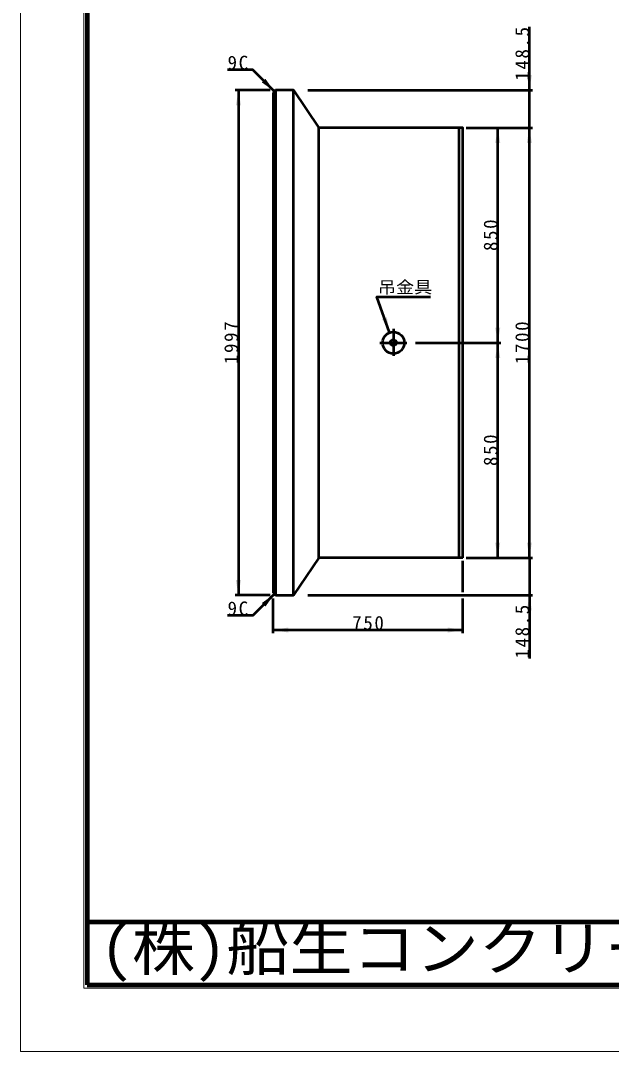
# Model space of a CAD drawing. Units: millimetres, scale not verified, with parts at other scales. Extents: x -2102 to 2102, y -1485 to 1485.
# Drawn here: x -2102 to -1169, y -1485 to 145 of the extents above; entities that cross this region are included whole.
import ezdxf
from ezdxf.enums import TextEntityAlignment as Align

# ---------------------------------------------------------------- set-up
doc = ezdxf.new("R2010")
doc.units = ezdxf.units.MM
doc.header["$LTSCALE"] = 5
doc.linetypes.add('LONG_DASHED_DOTTED', pattern=[15.25, 12, -1.5, 0.25, -1.5])
doc.layers.add('0-0_V-nasSTD', color=7, linetype='Continuous', lineweight=50)
doc.layers.add('0-1_0', color=7, linetype='Continuous', lineweight=100)
doc.styles.add('ＭＳ ゴシック', font='')
doc.styles.get('ＭＳ ゴシック').set_extended_font_data('MS Gothic')

msp = doc.modelspace()

# ---------------------------------------------------------------- linework, layer by layer
at = {"layer": '0-0_V-nasSTD', "lineweight": 100}
for p, q in [((-1997.5, 1380), (-1997.5, -1380)), ((-1997.5, -1380), (1997.5, -1380))]:
    msp.add_line(p, q, dxfattribs=at)
at = {"layer": '0-0_V-nasSTD'}
for p, q in [((-1298.221, 35.145), (-1298.221, 135.145)), ((-1708.221, 35.145), (-1763.221, 35.145)), ((-1758.221, 35.145), (-1758.221, -763.655)), ((-1699.621, 35.145), (-1703.221, 31.545)), ((-1699.621, 35.145), (-1699.621, -763.655)), ((-1671.221, 35.145), (-1631.221, -24.255)), ((-1648.221, 35.145), (-1293.221, 35.145)), ((-1298.221, -24.255), (-1298.221, 35.145)), ((-1703.221, 31.545), (-1703.221, -760.055)), ((-1409.221, -704.255), (-1409.221, -24.255)), ((-1398.221, -24.255), (-1293.221, -24.255)), ((-1348.221, -364.255), (-1348.221, -24.255)), ((-1298.221, -704.255), (-1298.221, -24.255)), ((-1478.221, -364.255), (-1343.221, -364.255)), ((-1348.221, -704.255), (-1348.221, -364.255)), ((-1631.221, -704.255), (-1671.221, -763.655)), ((-1403.221, -758.655), (-1403.221, -709.255)), ((-1398.221, -704.255), (-1293.221, -704.255)), ((-1298.221, -704.255), (-1298.221, -763.655)), ((-1708.221, -763.655), (-1763.221, -763.655)), ((-1703.221, -760.055), (-1699.621, -763.655)), ((-1648.221, -763.655), (-1293.221, -763.655)), ((-1298.221, -763.655), (-1298.221, -863.655)), ((-1703.221, -823.655), (-1703.221, -768.655)), ((-1403.221, -823.655), (-1403.221, -768.655)), ((-1403.221, -818.655), (-1703.221, -818.655))]:
    msp.add_line(p, q, dxfattribs=at)
at = {"layer": '0-0_V-nasSTD', "linetype": 'LONG_DASHED_DOTTED'}
for p, q in [((-1513.221, -342.455), (-1513.221, -384.855)), ((-1534.421, -364.255), (-1492.021, -364.255))]:
    msp.add_line(p, q, dxfattribs=at)
at = {"layer": '0-0_V-nasSTD', "lineweight": 18}
for points in [[(-2102.5, -1485), (-2102.5, 1485), (2102.5, 1485), (2102.5, -1485)], [(-2002.5, -1385), (-2002.5, 1385), (2002.5, 1385), (2002.5, -1385)]]:
    msp.add_lwpolyline(points, close=True, dxfattribs=at)
at = {"layer": '0-0_V-nasSTD'}
for points in [[(-1701.421, 33.345), (-1735.362, 67.286), (-1775.362, 67.286)], [(-1699.621, -763.655), (-1671.221, -763.655), (-1671.221, 35.145), (-1699.621, 35.145)], [(-1403.221, -704.255), (-1403.221, -24.255), (-1631.221, -24.255)], [(-1403.221, -704.255), (-1631.221, -704.255), (-1631.221, -24.255)], [(-1519.104, -348.092), (-1539.625, -291.711), (-1454.625, -291.711)], [(-1701.421, -761.855), (-1735.362, -795.796), (-1775.362, -795.796)]]:
    msp.add_lwpolyline(points, dxfattribs=at)
for radius in [17.2, 5]:
    msp.add_circle((-1513.221, -364.255), radius, dxfattribs=at)
for points in [[(-1721.22, 47.487), (-1718.392, 50.316), (-1701.421, 33.345)], [(-1718.392, 50.316), (-1715.563, 53.144), (-1701.421, 33.345)], [(-1302.221, 59.145), (-1298.221, 35.145), (-1298.221, 59.145)], [(-1298.221, 35.145), (-1298.221, 59.145), (-1294.221, 59.145)], [(-1762.221, 11.145), (-1758.221, 11.145), (-1758.221, 35.145)], [(-1758.221, 11.145), (-1758.221, 35.145), (-1754.221, 11.145)], [(-1352.221, -48.255), (-1348.221, -48.255), (-1348.221, -24.255)], [(-1348.221, -48.255), (-1348.221, -24.255), (-1344.221, -48.255)], [(-1302.221, -48.255), (-1298.221, -48.255), (-1298.221, -24.255)], [(-1298.221, -48.255), (-1298.221, -24.255), (-1294.221, -48.255)], [(-1531.071, -326.908), (-1527.312, -325.54), (-1519.104, -348.092)], [(-1527.312, -325.54), (-1523.554, -324.171), (-1519.104, -348.092)], [(-1352.221, -340.255), (-1348.221, -364.255), (-1348.221, -340.255)], [(-1348.221, -364.255), (-1348.221, -340.255), (-1344.221, -340.255)], [(-1352.221, -388.255), (-1348.221, -388.255), (-1348.221, -364.255)], [(-1348.221, -388.255), (-1348.221, -364.255), (-1344.221, -388.255)], [(-1352.221, -680.255), (-1348.221, -704.255), (-1348.221, -680.255)], [(-1348.221, -704.255), (-1348.221, -680.255), (-1344.221, -680.255)], [(-1302.221, -680.255), (-1298.221, -704.255), (-1298.221, -680.255)], [(-1298.221, -704.255), (-1298.221, -680.255), (-1294.221, -680.255)], [(-1762.221, -739.655), (-1758.221, -763.655), (-1758.221, -739.655)], [(-1758.221, -763.655), (-1758.221, -739.655), (-1754.221, -739.655)], [(-1721.22, -775.997), (-1718.392, -778.825), (-1701.421, -761.855)], [(-1718.392, -778.825), (-1715.563, -781.654), (-1701.421, -761.855)], [(-1302.221, -787.655), (-1298.221, -787.655), (-1298.221, -763.655)], [(-1298.221, -787.655), (-1298.221, -763.655), (-1294.221, -787.655)], [(-1703.221, -818.655), (-1679.221, -818.655), (-1679.221, -814.655)], [(-1427.221, -818.655), (-1427.221, -814.655), (-1403.221, -818.655)], [(-1703.221, -818.655), (-1679.221, -822.655), (-1679.221, -818.655)], [(-1427.221, -822.655), (-1427.221, -818.655), (-1403.221, -818.655)]]:
    msp.add_solid(points, dxfattribs=at)
at = {"layer": '0-1_0'}
msp.add_line((-1997.5, -1280), (1997.5, -1280), dxfattribs=at)

# ---------------------------------------------------------------- texts
at = {"layer": '0-0_V-nasSTD', "style": 'ＭＳ ゴシック'}
for s, height, width, p in [('吊金具', 19.06, 1.1, (-1537.625, -291.711)), ('(株)船生コンクリート工業', 69.65, 1.05, (-1976.5, -1377.45))]:
    msp.add_text(s, height=height, dxfattribs=dict(at, width=width)).set_placement(p, align=Align.BOTTOM_LEFT)
at = {"layer": '0-0_V-nasSTD', "char_height": 21.99, "attachment_point": 7, "rotation": 90, "style": 'ＭＳ ゴシック'}
for s, insert in [('\\T1.17;148.5', (-1298.221, 50.145)), ('\\T1.17;850', (-1348.221, -219.255)), ('\\T1.17;1997', (-1758.221, -398.005)), ('\\T1.17;1700', (-1298.221, -398.005)), ('\\T1.17;850', (-1348.221, -559.255)), ('\\T1.17;148.5', (-1298.221, -863.655))]:
    msp.add_mtext(s, dxfattribs=dict(at, insert=insert))
at = {"layer": '0-0_V-nasSTD', "char_height": 21.99, "attachment_point": 7, "style": 'ＭＳ ゴシック'}
for s, insert in [('\\T1.17;9C', (-1775.362, 67.286)), ('\\T1.17;9C', (-1775.362, -795.796)), ('\\T1.17;750', (-1578.221, -818.655))]:
    msp.add_mtext(s, dxfattribs=dict(at, insert=insert))

doc.saveas('drawing.dxf')
